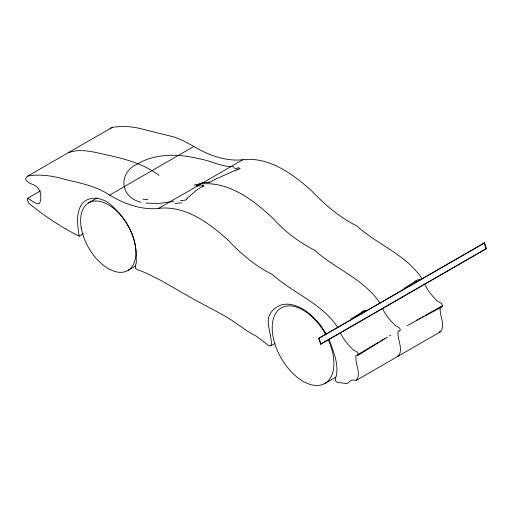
<?xml version="1.0" encoding="UTF-8"?>
<svg xmlns="http://www.w3.org/2000/svg" width="512" height="512" viewBox="0 0 512 512"><rect width="100%" height="100%" fill="white"/><g stroke="black" fill="none" stroke-linecap="round" stroke-linejoin="round"><path stroke-width="0.77" d="M440.218 307.59C439.296 315.59 445.645 324.307 440.787 331.584L356.525 380.237L351.565 380.045L347.469 383.309A14.317 8.262 60 0 1 345.158 383.52L342.47 383.021A42.189 24.358 60 0 0 340.358 382.688C336.134 383.386 333.805 379.923 336.173 376.39C339.04 363.763 333.222 351.117 329.011 339.462M398.138 331.194C396.864 339.45 403.61 348.384 398.656 355.91L397.139 356.141M340.301 332.659C343.424 339.341 348.256 345.21 353.638 350.195C355.731 351.123 359.379 352.525 357.702 355.501C354.682 353.965 356.294 357.83 355.994 360.013C356.595 366.605 360.736 374.285 356.525 380.237M424.563 284.006C427.686 290.688 432.525 296.557 437.901 301.549C439.994 302.47 443.648 303.872 441.965 306.854L407.238 325.613M110.336 129.024L111.181 127.936L112.768 127.168L120.41 126.605L128.525 126.65L137.146 127.821L174.093 136.998L182.976 140.557L193.85 146.451A130.24 75.194 60 0 0 242.81 159.738C269.242 156.557 292.806 173.997 311.437 190.656C324.768 204.678 339.418 217.338 356.813 225.914C377.555 244.768 406.291 254.784 422.067 278.771M187.085 198.317L195.462 191.002L199.302 188.346A21.318 5.53 -19 0 1 203.046 186.285M68.602 152.736C79.328 148.179 94.074 152 105.018 154.534C124 158.707 143.29 163.398 159.078 175.418M350.848 319.174L363.494 311.072M403.936 288.531L416.576 280.429M137.357 163.955C118.003 172.755 119.744 197.274 141.05 202.278M357.702 355.501L387.405 337.158M389.434 335.91L390.784 335.078M358.067 354.458L378.477 342.272M379.84 341.459L384.602 338.611M83.296 233.773L79.149 236.166A262.65 151.642 60 0 1 28.877 203.309C22.682 191.174 35.501 206.438 39.366 203.334A8.019 4.627 60 0 0 40.128 201.914C42.035 195.424 40.307 187.866 33.67 184.768C30.182 183.763 21.67 179.68 27.942 175.987L112.211 127.341M27.405 198.387L40.531 190.81M88.41 202.982L97.274 197.862M27.942 175.987C40.781 173.824 53.901 176.032 66.246 179.75C81.21 183.232 96.634 186.31 109.587 195.104L193.85 146.451M109.587 195.104A130.24 75.194 60 0 0 158.547 208.39L242.81 159.738M128.115 270.33L135.616 266.003M270.906 345.779L275.053 343.392M318.765 338.31L484.589 242.829L486.4 248.602L320.973 344.109L320.576 344.083L318.765 338.31L484.589 242.829M320.576 344.083L486.4 248.602M325.011 383.366L335.942 377.062M416.134 320.461L417.51 319.693M418.893 318.918L420.96 317.76M422.336 316.992L423.718 316.218M425.094 315.45L442.33 305.805M214.432 179.616L236.077 170.035M137.581 163.827C156.346 152.954 179.066 153.818 199.469 158.854C211.034 160.774 221.664 167.104 233.619 166.752M203.098 186.291L203.77 185.798L202.317 185.773M441.965 306.854L441.05 306.72M237.363 169.626L240.16 168.557L237.856 167.462M440.787 331.584L439.27 331.821M194.022 185.139C224.531 177.914 252.499 198.893 273.293 218.746C285.075 231.821 299.117 242.253 314.682 250.24C335.424 269.094 364.16 279.104 379.936 303.091M202.765 182.861L206.502 182.342M173.6 201.402L159.526 203.398L146.029 203.155M202.432 182.912L198.502 184.154A4.915 1.094 -20.7 0 0 197.933 184.563A4.915 1.094 -20.7 0 0 197.043 184.998L195.981 185.76L197.184 185.888M158.547 208.39C184.979 205.21 208.544 222.643 227.174 239.302C240.506 253.331 255.155 265.984 272.55 274.566C293.286 293.421 322.029 303.43 337.805 327.418M180.474 200.595L184.717 200.224A4.23 1.197 -15.7 0 0 185.056 200.154L186.349 199.75L186.784 198.822A6.65 2.086 -15.4 0 1 187.046 198.323M209.613 182.214L211.098 181.677A21.318 5.498 -19.2 0 1 214.49 179.616M197.402 185.882L200.474 185.824M208.454 182.234L208.922 182.227M367.277 310.477L364.435 310.579A8.006 6.534 57.3 0 0 363.2 311.283L361.946 312.749L361.728 314.163M420.614 279.917L419.149 279.552L417.523 279.917A8.006 6.534 57.3 0 0 416.294 280.634L415.123 281.997L414.829 283.277M398.56 330.784L399.834 331.174C401.517 328.198 397.862 326.797 395.77 325.869C390.394 320.883 385.555 315.014 382.432 308.333M326.483 334.24L319.84 324.166L310.579 314.656A51.11 29.51 60 0 0 300.602 307.91A49.35 28.493 60 0 0 281.293 304.966C275.808 306.81 270.797 311.008 268.89 316.57A21.363 12.333 60 0 0 268.256 321.197C268.205 329.325 271.885 337.126 271.27 345.229L270.349 346.01L268 345.082L257.152 336.717L247.296 331.123L232.461 320.678L223.846 315.437L195.136 300L160.23 280.083L147.379 273.677A165.568 95.59 60 0 0 144.358 272.365C141.459 270.797 137.754 270.49 135.309 268.198C134.752 265.434 137.139 262.765 136.205 259.859C137.325 241.779 129.805 224.288 117.427 211.168A44.122 25.472 60 0 0 112.32 206.24C104.243 197.536 87.757 193.978 80.768 205.779C75.827 215.066 77.741 226.208 79.149 236.166M484.192 242.803L486.003 248.576M319.162 338.342L320.973 344.109M328.282 339.718A43.635 25.19 60 0 1 307.098 383.315A43.635 25.19 60 0 1 274.08 316.704A43.635 25.19 60 0 1 325.875 334.861M147.885 199.558A63.68 39.52 -33.5 0 1 142.957 199.232M174.906 203.469A133.92 82.611 33.9 0 1 181.747 202.861M203.328 185.581A36.243 2.72 -7.2 0 1 201.446 185.645M206.374 182.49A36.243 13.965 -33.2 0 1 208.333 182.362M209.677 182.08A13.024 2.509 -14.6 0 1 209.408 182.093M209.51 182.266A5.869 1.306 -17 0 1 209.261 182.272M236.09 170.054A6.65 2.138 -16.8 0 1 237.363 169.645M233.734 167.853A133.92 60.659 79.3 0 1 237.965 169.037M81.203 227.565A39.098 22.573 60 0 0 126.694 271.091A39.098 22.573 60 0 0 116.896 211.309A39.098 22.573 60 0 0 81.203 227.565"/></g></svg>
